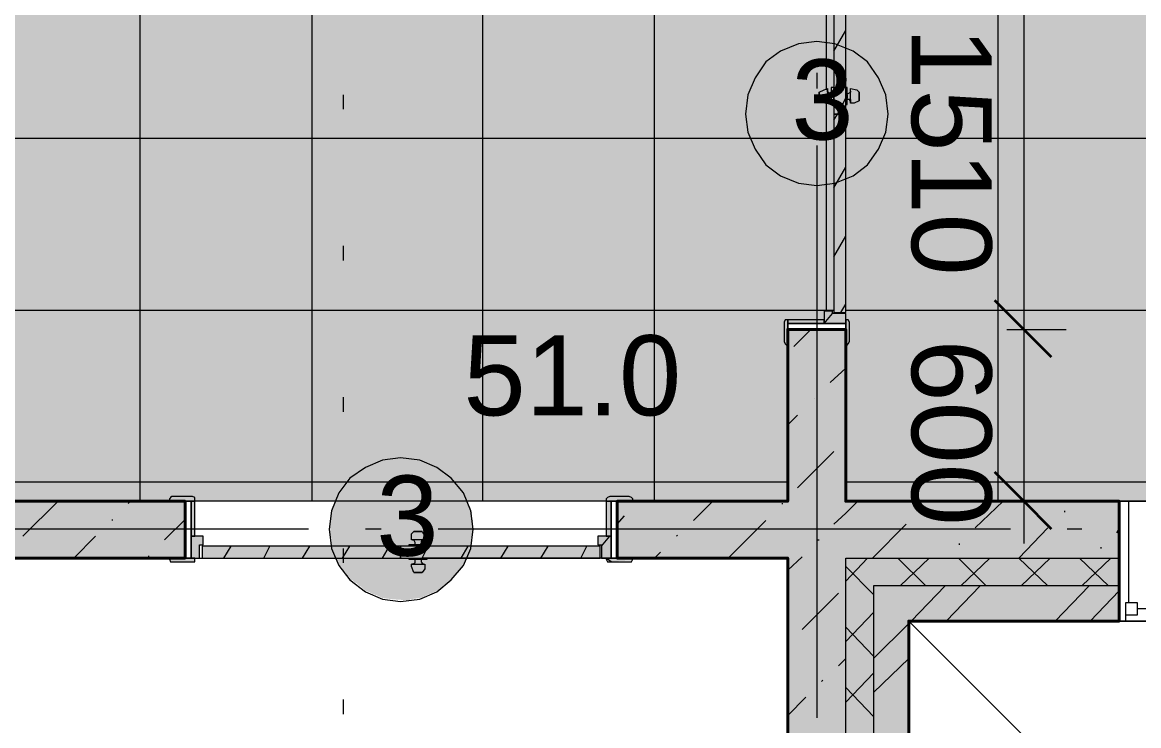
# Model space of a CAD drawing. Header units: millimetres. Extents: x -6983 to 114033, y -5968 to 36007.
# Drawn here: x 23362 to 27265, y 15182 to 17642 of the extents above; entities that cross this region are included whole.
import ezdxf

# ---------------------------------------------------------------- set-up
doc = ezdxf.new("R2010")
doc.units = ezdxf.units.MM
doc.layers.add('PDF _Геометрия', color=7, linetype='Continuous')
doc.layers.add('PDF _Текст', color=7, linetype='Continuous')
doc.layers.add('PDF _Сплошная заливка', color=7, linetype='Continuous', true_color=0xffffff)
doc.styles.add('PDF Arial', font='arial.ttf')

msp = doc.modelspace()

# ---------------------------------------------------------------- hatches: boundary and pattern name
at = {"layer": 'PDF _Сплошная заливка', "transparency": 33554559}
h = msp.add_hatch(color=256, dxfattribs=at)
h.paths.add_polyline_path([(17245.3, 26862.7), (17245.3, 21967.1), (17253.8, 21967.1), (17253.8, 26862.7)])
h.paths.add_polyline_path([(17042.2, 24065.8), (17042.2, 28661), (14245.3, 28661), (14245.3, 25563.7), (14258, 25563.7), (14262.3, 25559.5), (14258, 25479.1), (14118.4, 25474.9), (14118.4, 25445.2), (14088.8, 25445.2), (14088.8, 25457.9), (14046.5, 25457.9), (14046.5, 25474.9), (14033.8, 25474.9), (14033.8, 25487.6), (14029.6, 25487.6), (14029.6, 25559.5), (14033.8, 25563.7), (14046.5, 25563.7), (14046.5, 25665.3), (13500.6, 25665.3), (13496.4, 25656.8), (13492.2, 25652.6), (13420.2, 25648.3), (13420.2, 25652.6), (13416, 25652.6), (13416, 25665.3), (13411.8, 25665.3), (13411.8, 25788), (13382.2, 25788), (13382.2, 25817.6), (13394.9, 25817.6), (13394.9, 25864.1), (13411.8, 25864.1), (13411.8, 25872.6), (13416, 25876.8), (13500.6, 25876.8), (13500.6, 25864.1), (14046.5, 25864.1), (14046.5, 28661), (13483.7, 28661), (13479.5, 28652.6), (13394.9, 28648.3), (13394.9, 28661), (11956.2, 28661), (11952, 28652.6), (11867.4, 28648.3), (11867.4, 28661), (11245.3, 28661), (11245.3, 25864.1), (11880, 25864.1), (11880, 25872.6), (11884.3, 25876.8), (11973.1, 25876.8), (11973.1, 25864.1), (11990.1, 25864.1), (11990.1, 25817.6), (12002.8, 25817.6), (12002.8, 25788), (11973.1, 25788), (11968.9, 25656.8), (11956.2, 25652.6), (11892.7, 25648.3), (11892.7, 25652.6), (11884.3, 25652.6), (11884.3, 25665.3), (10301.8, 25665.3), (10297.5, 25656.8), (10293.3, 25652.6), (10221.4, 25648.3), (10221.4, 25652.6), (10217.1, 25652.6), (10217.1, 25665.3), (10196, 25665.3), (10196, 25707.6), (10183.3, 25707.6), (10183.3, 25737.2), (10212.9, 25737.2), (10212.9, 25872.6), (10217.1, 25876.8), (10246.8, 25876.8), (10246.8, 26084.2), (10826.5, 26084.2), (10826.5, 28441), (9320.1, 28441), (9320.1, 26084.2), (9337, 26084.2), (9337, 25876.8), (9375.1, 25876.8), (9375.1, 25737.2), (9404.7, 25737.2), (9404.7, 25707.6), (9392, 25707.6), (9392, 25665.3), (9375.1, 25665.3), (9370.9, 25656.8), (9358.2, 25652.6), (9294.7, 25648.3), (9294.7, 25652.6), (9286.3, 25652.6), (9286.3, 25665.3), (7454.1, 25665.3), (7449.9, 25656.8), (7445.6, 25652.6), (7373.7, 25648.3), (7373.7, 25652.6), (7365.2, 25652.6), (7365.2, 25665.3), (7344.1, 25665.3), (7344.1, 25707.6), (7335.6, 25707.6), (7335.6, 25737.2), (7365.2, 25737.2), (7365.2, 25876.8), (7454.1, 25876.8), (7454.1, 25864.1), (8897, 25864.1), (8897, 28661), (6100.1, 28661), (6100.1, 25864.1), (6434.3, 25864.1), (6434.3, 25872.6), (6438.6, 25876.8), (6523.2, 25876.8), (6523.2, 25737.2), (6552.8, 25737.2), (6552.8, 25707.6), (6544.4, 25707.6), (6544.4, 25665.3), (6523.2, 25665.3), (6523.2, 25652.6), (6510.5, 25652.6), (6442.8, 25648.3), (6442.8, 25652.6), (6438.6, 25652.6), (6438.6, 25665.3), (4517.6, 25665.3), (4513.3, 25656.8), (4504.9, 25652.6), (4437.2, 25648.3), (4437.2, 25652.6), (4428.7, 25652.6), (4428.7, 25665.3), (4407.6, 25665.3), (4407.6, 25707.6), (4394.9, 25707.6), (4394.9, 25737.2), (4424.5, 25737.2), (4424.5, 25872.6), (4428.7, 25876.8), (4517.6, 25876.8), (4517.6, 25864.1), (5901.2, 25864.1), (5901.2, 28661), (104.3, 28661), (104.3, 25864.1), (3497.8, 25864.1), (3497.8, 25876.8), (3586.7, 25876.8), (3586.7, 25737.2), (3616.3, 25737.2), (3616.3, 25707.6), (3603.6, 25707.6), (3603.6, 25665.3), (3586.7, 25665.3), (3582.4, 25656.8), (3569.8, 25652.6), (3506.3, 25648.3), (3506.3, 25652.6), (3497.8, 25652.6), (3497.8, 25665.3), (3100.1, 25665.3), (3100.1, 23570.8), (3112.8, 23570.8), (3117, 23566.5), (3112.8, 23486.1), (3100.1, 23481.9), (3100.1, 23460.8), (3057.8, 23460.8), (3057.8, 23448.1), (3028.1, 23448.1), (3028.1, 23481.9), (2888.5, 23481.9), (2888.5, 23494.6), (2884.3, 23494.6), (2884.3, 23562.3), (2888.5, 23570.8), (2901.2, 23570.8), (2901.2, 25665.3), (104.3, 25665.3), (104.3, 21967.1), (2901.2, 21967.1), (2901.2, 22551), (2897, 22555.3), (2888.5, 22555.3), (2888.5, 22563.7), (2884.3, 22563.7), (2884.3, 22635.6), (2888.5, 22639.9), (3028.1, 22639.9), (3028.1, 22669.5), (3057.8, 22669.5), (3057.8, 22656.8), (3100.1, 22656.8), (3100.1, 22639.9), (3112.8, 22639.9), (3117, 22635.6), (3112.8, 22559.5), (3100.1, 22555.3), (3100.1, 21472), (3112.8, 21472), (3117, 21467.8), (3112.8, 21387.4), (3100.1, 21383.2), (3100.1, 21362), (3057.8, 21362), (3057.8, 21349.3), (3028.1, 21349.3), (3028.1, 21383.2), (2888.5, 21383.2), (2888.5, 21395.9), (2884.3, 21395.9), (2884.3, 21463.6), (2888.5, 21472), (2901.2, 21472), (2901.2, 21764), (104.3, 21764), (104.3, 15967.1), (2681.2, 15967.1), (2681.2, 15979.8), (2901.2, 15979.8), (2901.2, 20452.3), (2897, 20456.5), (2888.5, 20460.8), (2884.3, 20460.8), (2884.3, 20536.9), (2888.5, 20541.1), (3028.1, 20541.1), (3028.1, 20570.8), (3057.8, 20570.8), (3057.8, 20558.1), (3100.1, 20558.1), (3100.1, 20541.1), (3112.8, 20541.1), (3117, 20536.9), (3112.8, 20460.8), (3100.1, 20456.5), (3100.1, 15967.1), (5901.2, 15967.1), (5901.2, 16601.8), (5892.7, 16606), (5888.5, 16606), (5888.5, 16614.5), (5884.3, 16614.5), (5884.3, 16686.4), (5888.5, 16694.9), (5901.2, 16694.9), (5901.2, 18133.5), (5888.5, 18133.5), (5888.5, 18146.2), (5884.3, 18146.2), (5884.3, 18218.2), (5888.5, 18222.4), (5901.2, 18222.4), (5901.2, 20452.3), (5892.7, 20456.5), (5888.5, 20460.8), (5884.3, 20460.8), (5884.3, 20536.9), (5888.5, 20541.1), (5901.2, 20541.1), (5901.2, 20558.1), (5943.5, 20558.1), (5943.5, 20570.8), (5973.1, 20570.8), (5973.1, 20541.1), (6112.8, 20541.1), (6112.8, 20456.5), (6100.1, 20456.5), (6100.1, 18967.1), (8897, 18967.1), (8897, 21764), (6100.1, 21764), (6100.1, 21472), (6112.8, 21472), (6112.8, 21383.2), (5973.1, 21383.2), (5973.1, 21349.3), (5943.5, 21349.3), (5943.5, 21362), (5901.2, 21362), (5901.2, 21383.2), (5888.5, 21383.2), (5888.5, 21395.9), (5884.3, 21395.9), (5884.3, 21463.6), (5888.5, 21472), (5901.2, 21472), (5901.2, 22551), (5892.7, 22555.3), (5888.5, 22555.3), (5888.5, 22563.7), (5884.3, 22563.7), (5884.3, 22635.6), (5888.5, 22639.9), (5901.2, 22639.9), (5901.2, 22656.8), (5943.5, 22656.8), (5943.5, 22669.5), (5973.1, 22669.5), (5973.1, 22639.9), (6112.8, 22639.9), (6112.8, 22555.3), (6100.1, 22555.3), (6100.1, 21967.1), (8897, 21967.1), (8897, 23862.7), (6100.1, 23862.7), (6100.1, 23570.8), (6112.8, 23570.8), (6112.8, 23481.9), (5973.1, 23481.9), (5973.1, 23448.1), (5943.5, 23448.1), (5943.5, 23460.8), (5901.2, 23460.8), (5901.2, 23481.9), (5888.5, 23481.9), (5888.5, 23494.6), (5884.3, 23494.6), (5884.3, 23562.3), (5888.5, 23570.8), (5901.2, 23570.8), (5901.2, 24065.8), (12447, 24065.8), (12447, 23084.2), (12459.7, 23084.2), (12459.7, 22999.5), (12447, 22999.5), (12447, 22978.4), (12404.7, 22978.4), (12404.7, 22965.7), (12370.9, 22965.7), (12370.9, 22995.3), (12239.7, 22999.5), (12235.5, 22999.5), (12235.5, 23012.2), (12231.2, 23012.2), (12231.2, 23079.9), (12235.5, 23084.2), (12248.2, 23084.2), (12248.2, 23862.7), (9100.1, 23862.7), (9100.1, 21967.1), (12248.2, 21967.1), (12248.2, 22064.4), (12239.7, 22068.7), (12235.5, 22068.7), (12235.5, 22077.1), (12231.2, 22077.1), (12231.2, 22149), (12235.5, 22157.5), (12370.9, 22157.5), (12370.9, 22187.1), (12404.7, 22187.1), (12404.7, 22174.4), (12447, 22174.4), (12447, 22157.5), (12459.7, 22157.5), (12459.7, 22068.7), (12447, 22068.7), (12447, 20486.1), (12459.7, 20486.1), (12459.7, 20401.5), (12447, 20401.5), (12447, 20380.4), (12404.7, 20380.4), (12404.7, 20367.7), (12370.9, 20367.7), (12370.9, 20397.3), (12239.7, 20401.5), (12235.5, 20401.5), (12235.5, 20410), (12231.2, 20410), (12231.2, 20481.9), (12235.5, 20486.1), (12248.2, 20486.1), (12248.2, 21764), (9100.1, 21764), (9100.1, 18967.1), (12248.2, 18967.1), (12248.2, 19466.4), (12239.7, 19470.6), (12235.5, 19470.6), (12235.5, 19479.1), (12231.2, 19479.1), (12231.2, 19551), (12235.5, 19555.3), (12370.9, 19555.3), (12370.9, 19584.9), (12404.7, 19584.9), (12404.7, 19576.4), (12447, 19576.4), (12447, 19555.3), (12459.7, 19555.3), (12459.7, 19470.6), (12447, 19470.6), (12447, 18967.1), (17042.2, 18967.1), (17042.2, 20566.5), (14046.5, 20566.5), (14046.5, 22745.7), (14042.2, 22749.9), (14033.8, 22754.1), (14029.6, 22754.1), (14029.6, 22830.3), (14033.8, 22834.5), (14046.5, 22834.5), (14046.5, 22851.4), (14088.8, 22851.4), (14088.8, 22864.1), (14118.4, 22864.1), (14118.4, 22834.5), (14262.3, 22834.5), (14258, 22754.1), (14245.3, 22749.9), (14245.3, 20765.4), (17042.2, 20765.4), (17042.2, 23862.7), (14245.3, 23862.7), (14245.3, 23765.4), (14258, 23765.4), (14262.3, 23761.2), (14258, 23680.8), (14118.4, 23676.5), (14118.4, 23646.9), (14088.8, 23646.9), (14088.8, 23655.4), (14046.5, 23655.4), (14046.5, 23676.5), (14033.8, 23676.5), (14033.8, 23689.2), (14029.6, 23689.2), (14029.6, 23761.2), (14033.8, 23765.4), (14046.5, 23765.4), (14046.5, 24544), (14042.2, 24548.2), (14033.8, 24552.4), (14029.6, 24552.4), (14029.6, 24628.6), (14033.8, 24632.8), (14046.5, 24632.8), (14046.5, 24654), (14088.8, 24654), (14088.8, 24662.4), (14118.4, 24662.4), (14118.4, 24632.8), (14262.3, 24632.8), (14258, 24552.4), (14245.3, 24548.2), (14245.3, 24065.8)])
h.paths.add_polyline_path([(15645.9, 17168.8), (15645.9, 15967.1), (17042.2, 15967.1), (17042.2, 16529.9), (17038, 16534.1), (17033.8, 16534.1), (17033.8, 16542.6), (17029.6, 16542.6), (17029.6, 16614.5), (17033.8, 16623), (17169.2, 16623), (17169.2, 16652.6), (17198.8, 16652.6), (17198.8, 16639.9), (17245.3, 16639.9), (17245.3, 16623), (17258, 16623), (17258, 16534.1), (17245.3, 16534.1), (17245.3, 15967.1), (18387.8, 15967.1), (18387.8, 15979.8), (18392, 15984), (18476.7, 15984), (18476.7, 15967.1), (19919.5, 15967.1), (19919.5, 15984), (20004.2, 15984), (20008.4, 15979.8), (20008.4, 15967.1), (23875.8, 15967.1), (23875.8, 15979.8), (23880, 15984), (23964.7, 15984), (23964.7, 15967.1), (25403.3, 15967.1), (25403.3, 15979.8), (25407.6, 15984), (25492.2, 15984), (25496.4, 15979.8), (25496.4, 15967.1), (26038, 15967.1), (26038, 16512.9), (26033.8, 16517.2), (26029.6, 16517.2), (26029.6, 16525.6), (26025.3, 16525.6), (26025.3, 16597.6), (26029.6, 16601.8), (26165, 16601.8), (26165, 16631.4), (26194.6, 16631.4), (26194.6, 16623), (26241.1, 16623), (26241.1, 16601.8), (26253.8, 16601.8), (26249.6, 16521.4), (26241.1, 16517.2), (26241.1, 15967.1), (29038, 15967.1), (29038, 16352.1), (29016.9, 16352.1), (29016.9, 16415.6), (29038, 16415.6), (29038, 18230.9), (29016.9, 18230.9), (29016.9, 18294.3), (29038, 18294.3), (29038, 19584.9), (29016.9, 19584.9), (29016.9, 19652.6), (29038, 19652.6), (29038, 21463.6), (29016.9, 21463.6), (29016.9, 21527), (29038, 21527), (29038, 21764), (26241.1, 21764), (26241.1, 21222.4), (26249.6, 21222.4), (26253.8, 21218.2), (26249.6, 21137.8), (26241.1, 21133.5), (26241.1, 21112.4), (26194.6, 21112.4), (26194.6, 21099.7), (26165, 21099.7), (26165, 21129.3), (26033.8, 21133.5), (26029.6, 21133.5), (26029.6, 21146.2), (26025.3, 21146.2), (26025.3, 21213.9), (26029.6, 21222.4), (26038, 21222.4), (26038, 21764), (25839.1, 21764), (25830.7, 21755.5), (25758.7, 21751.3), (25758.7, 21755.5), (25754.5, 21755.5), (25754.5, 21764), (25733.4, 21764), (25733.4, 21810.5), (25720.7, 21810.5), (25720.7, 21840.2), (25750.3, 21840.2), (25750.3, 21975.6), (25754.5, 21979.8), (25839.1, 21979.8), (25839.1, 21967.1), (26038, 21967.1), (26038, 26862.7), (23241.1, 26862.7), (23241.1, 21967.1), (24819.4, 21967.1), (24819.4, 21975.6), (24823.6, 21979.8), (24908.3, 21979.8), (24908.3, 21840.2), (24942.1, 21840.2), (24942.1, 21806.3), (24929.4, 21806.3), (24929.4, 21764), (24908.3, 21764), (24908.3, 21755.5), (24895.6, 21755.5), (24832.1, 21751.3), (24832.1, 21755.5), (24823.6, 21755.5), (24823.6, 21764), (22691, 21764), (22682.6, 21755.5), (22610.7, 21751.3), (22610.7, 21755.5), (22602.2, 21755.5), (22602.2, 21764), (22585.3, 21764), (22585.3, 21806.3), (22572.6, 21806.3), (22572.6, 21840.2), (22602.2, 21840.2), (22602.2, 21967.1), (21760.2, 21967.1), (21760.2, 21840.2), (21789.8, 21840.2), (21789.8, 21806.3), (21781.3, 21806.3), (21781.3, 21764), (21760.2, 21764), (21760.2, 21755.5), (21747.5, 21755.5), (21679.8, 21751.3), (21679.8, 21755.5), (21675.5, 21755.5), (21675.5, 21764), (18362.4, 21764), (18362.4, 21755.5), (18354, 21755.5), (18282, 21751.3), (18282, 21755.5), (18277.8, 21755.5), (18277.8, 21764), (18256.6, 21764), (18256.6, 21810.5), (18243.9, 21810.5), (18243.9, 21840.2), (18273.6, 21840.2), (18273.6, 21967.1), (17435.8, 21967.1), (17435.8, 21840.2), (17465.4, 21840.2), (17465.4, 21806.3), (17452.7, 21806.3), (17452.7, 21764), (17435.8, 21764), (17431.5, 21759.8), (17418.8, 21755.5), (17355.4, 21751.3), (17355.4, 21755.5), (17346.9, 21755.5), (17346.9, 21764), (17245.3, 21764), (17245.3, 18150.5), (17258, 18150.5), (17258, 18061.6), (17245.3, 18061.6), (17245.3, 18040.4), (17198.8, 18040.4), (17198.8, 18032), (17169.2, 18032), (17169.2, 18061.6), (17033.8, 18061.6), (17033.8, 18070.1), (17029.6, 18070.1), (17029.6, 18146.2), (17033.8, 18150.5), (17042.2, 18150.5), (17042.2, 18768.2), (11245.3, 18768.2), (11245.3, 15967.1), (14126.9, 15967.1), (14126.9, 15979.8), (14122.6, 15979.8), (14122.6, 15988.3), (14118.4, 15988.3), (14118.4, 15996.7), (14114.2, 15996.7), (14114.2, 16005.2), (14109.9, 16005.2), (14109.9, 16013.6), (14105.7, 16013.6), (14105.7, 16022.1), (14101.5, 16022.1), (14101.5, 16030.6), (14097.3, 16030.6), (14097.3, 16043.3), (14093, 16043.3), (14093, 16051.7), (14088.8, 16051.7), (14088.8, 16060.2), (14084.6, 16060.2), (14084.6, 16068.7), (14080.3, 16068.7), (14080.3, 16077.1), (14076.1, 16077.1), (14076.1, 16085.6), (14071.9, 16085.6), (14071.9, 16094), (14067.6, 16094), (14067.6, 16102.5), (14063.4, 16102.5), (14063.4, 16115.2), (14059.2, 16115.2), (14059.2, 16123.7), (14054.9, 16123.7), (14054.9, 16132.1), (14050.7, 16132.1), (14050.7, 16140.6), (14046.5, 16140.6), (14046.5, 16149), (14042.2, 16149), (14042.2, 16157.5), (14038, 16157.5), (14038, 16166), (14033.8, 16166), (14033.8, 16174.4), (14029.6, 16174.4), (14029.6, 16187.1), (14025.3, 16187.1), (14025.3, 16195.6), (14021.1, 16195.6), (14021.1, 16204.1), (14016.9, 16204.1), (14016.9, 16212.5), (14012.6, 16212.5), (14012.6, 16221), (14008.4, 16221), (14008.4, 16229.4), (14004.2, 16229.4), (14004.2, 16237.9), (13999.9, 16237.9), (13999.9, 16250.6), (13995.7, 16250.6), (13995.7, 16259.1), (13991.5, 16259.1), (13991.5, 16267.5), (13987.2, 16267.5), (13987.2, 16276), (13983, 16276), (13983, 16284.4), (13978.8, 16284.4), (13978.8, 16292.9), (13974.5, 16292.9), (13974.5, 16301.4), (13970.3, 16301.4), (13970.3, 16309.8), (13966.1, 16309.8), (13966.1, 16322.5), (13961.9, 16322.5), (13961.9, 16331), (13957.6, 16331), (13957.6, 16339.5), (13953.4, 16339.5), (13953.4, 16347.9), (13949.2, 16347.9), (13949.2, 16356.4), (13944.9, 16356.4), (13944.9, 16364.8), (13940.7, 16364.8), (13940.7, 16373.3), (13936.5, 16373.3), (13936.5, 16381.8), (13932.2, 16381.8), (13932.2, 16394.5), (13928, 16394.5), (13928, 16402.9), (13923.8, 16402.9), (13923.8, 16411.4), (13919.5, 16411.4), (13919.5, 16419.8), (13915.3, 16419.8), (13915.3, 16428.3), (13911.1, 16428.3), (13911.1, 16436.8), (13906.8, 16436.8), (13906.8, 16445.2), (13902.6, 16445.2), (13902.6, 16453.7), (13898.4, 16457.9), (13885.7, 16462.2), (13801.1, 16483.3), (13788.4, 16487.6), (13703.7, 16508.7), (13716.4, 16512.9), (13758.7, 16534.1), (13771.4, 16538.3), (13813.8, 16559.5), (13826.5, 16563.7), (13868.8, 16584.9), (13881.5, 16589.1), (13923.8, 16610.3), (13936.5, 16614.5), (13987.2, 16639.9), (13902.6, 16661), (13881.5, 16665.3), (13813.8, 16682.2), (13792.6, 16682.2), (13792.6, 16694.9), (13788.4, 16694.9), (13788.4, 16703.3), (13784.1, 16703.3), (13784.1, 16711.8), (13779.9, 16711.8), (13779.9, 16720.3), (13775.7, 16720.3), (13775.7, 16728.7), (13771.4, 16728.7), (13771.4, 16741.4), (13767.2, 16741.4), (13767.2, 16749.9), (13763, 16749.9), (13763, 16758.4), (13758.7, 16758.4), (13758.7, 16766.8), (13754.5, 16766.8), (13754.5, 16775.3), (13750.3, 16775.3), (13750.3, 16783.7), (13746.1, 16783.7), (13746.1, 16796.4), (13741.8, 16796.4), (13741.8, 16804.9), (13737.6, 16804.9), (13737.6, 16813.4), (13733.4, 16813.4), (13733.4, 16821.8), (13729.1, 16821.8), (13729.1, 16830.3), (13724.9, 16830.3), (13724.9, 16838.7), (13720.7, 16838.7), (13720.7, 16851.4), (13716.4, 16851.4), (13716.4, 16859.9), (13712.2, 16859.9), (13712.2, 16868.4), (13708, 16868.4), (13708, 16876.8), (13703.7, 16876.8), (13703.7, 16885.3), (13699.5, 16885.3), (13699.5, 16893.8), (13695.3, 16893.8), (13695.3, 16906.5), (13691, 16906.5), (13691, 16914.9), (13686.8, 16914.9), (13686.8, 16923.4), (13682.6, 16923.4), (13682.6, 16931.8), (13678.4, 16931.8), (13678.4, 16940.3), (13674.1, 16940.3), (13674.1, 16948.8), (13669.9, 16948.8), (13669.9, 16961.5), (13665.7, 16961.5), (13665.7, 16969.9), (13661.4, 16969.9), (13661.4, 16978.4), (13657.2, 16978.4), (13657.2, 16986.8), (13653, 16986.8), (13653, 16995.3), (13648.7, 16995.3), (13648.7, 17003.8), (13644.5, 17003.8), (13644.5, 17016.5), (13640.3, 17016.5), (13640.3, 17024.9), (13636, 17024.9), (13636, 17033.4), (13631.8, 17033.4), (13631.8, 17041.9), (13627.6, 17041.9), (13627.6, 17050.3), (13623.3, 17050.3), (13623.3, 17058.8), (13619.1, 17058.8), (13619.1, 17071.5), (13614.9, 17071.5), (13614.9, 17079.9), (13610.7, 17079.9), (13610.7, 17088.4), (13606.4, 17088.4), (13606.4, 17096.9), (13602.2, 17096.9), (13602.2, 17105.3), (13598, 17105.3), (13598, 17113.8), (13593.7, 17113.8), (13593.7, 17126.5), (13589.5, 17126.5), (13589.5, 17134.9), (13585.3, 17134.9), (13585.3, 17143.4), (13581, 17143.4), (13581, 17151.9), (13576.8, 17151.9), (13576.8, 17160.3), (13572.6, 17160.3), (13572.6, 17168.8)])
h = msp.add_hatch(color=256, dxfattribs=at)
h.paths.add_polyline_path([(26241.1, 16567.9), (26038, 16567.9), (26038, 15967.1), (26241.1, 15967.1)])
h.paths.add_polyline_path([(26038, 21167.4), (26241.1, 21167.4), (26241.1, 21764), (26038, 21764)])
h.paths.add_polyline_path([(26038, 18078.5), (26241.1, 18078.5), (26241.1, 19656.8), (26038, 19656.8)])
h = msp.add_hatch(color=256, dxfattribs=at)
h.paths.add_polyline_path([(26029.6, 18044.7), (26038, 18044.7), (26038, 18133.5), (26029.6, 18133.5), (26025.3, 18125.1), (26025.3, 18053.1), (26029.6, 18053.1)])
h.paths.add_polyline_path([(26033.8, 16517.2), (26038, 16512.9), (26038, 16601.8), (26029.6, 16601.8), (26025.3, 16597.6), (26025.3, 16525.6), (26029.6, 16525.6), (26029.6, 16517.2)])
h = msp.add_hatch(color=256, dxfattribs=at)
h.paths.add_polyline_path([(26253.8, 18129.3), (26249.6, 18133.5), (26241.1, 18133.5), (26241.1, 18044.7), (26249.6, 18048.9)])
h.paths.add_polyline_path([(26253.8, 16601.8), (26241.1, 16601.8), (26241.1, 16512.9), (26249.6, 16521.4)])
h = msp.add_hatch(color=256, dxfattribs=at)
h.paths.add_polyline_path([(26038, 18044.7), (26165, 18044.7), (26165, 18057.4), (26038, 18057.4)])
h.paths.add_polyline_path([(26165, 16601.8), (26038, 16601.8), (26038, 16589.1), (26165, 16589.1)])
h = msp.add_hatch(color=256, dxfattribs=at)
h.paths.add_polyline_path([(26194.6, 18023.5), (26241.1, 18023.5), (26241.1, 18057.4), (26165, 18057.4), (26165, 18010.8), (26194.6, 18010.8)])
h.paths.add_polyline_path([(26241.1, 16623), (26194.6, 16623), (26194.6, 16631.4), (26165, 16631.4), (26165, 16589.1), (26241.1, 16589.1)])
for color, points in [(256, [(26198.8, 18019.3), (26198.8, 17321.1), (26241.1, 17321.1), (26241.1, 18019.3)]), (256, [(26203, 17570.8), (26173.4, 17575), (26109.9, 17575), (26076.1, 17570.8), (26067.6, 17566.5), (26054.9, 17562.3), (26046.5, 17558.1), (26033.8, 17553.8), (26025.3, 17549.6), (26012.6, 17545.4), (26004.2, 17536.9), (25995.7, 17532.7), (25987.2, 17524.2), (25978.8, 17520), (25970.3, 17511.5), (25961.9, 17507.3), (25957.6, 17498.8), (25953.4, 17494.6), (25949.2, 17486.1), (25944.9, 17481.9), (25940.7, 17473.4), (25936.5, 17469.2), (25932.2, 17460.8), (25923.8, 17452.3), (25919.5, 17439.6), (25911.1, 17422.7), (25906.8, 17410), (25898.4, 17393.1), (25889.9, 17325.4), (25894.2, 17321.1), (25894.2, 17291.5), (25898.4, 17291.5), (25898.4, 17257.6), (25902.6, 17257.6), (25902.6, 17249.2), (25906.8, 17249.2), (25906.8, 17240.7), (25911.1, 17240.7), (25911.1, 17228), (25915.3, 17228), (25915.3, 17219.6), (25919.5, 17219.6), (25919.5, 17211.1), (25923.8, 17211.1), (25923.8, 17198.4), (25928, 17198.4), (25936.5, 17189.9), (25936.5, 17181.5), (25940.7, 17181.5), (25944.9, 17177.3), (25944.9, 17168.8), (25949.2, 17168.8), (25953.4, 17164.6), (25953.4, 17156.1), (25957.6, 17156.1), (25961.9, 17151.9), (25961.9, 17143.4), (25970.3, 17143.4), (25978.8, 17134.9), (25987.2, 17130.7), (25995.7, 17122.2), (26004.2, 17118), (26012.6, 17109.6), (26025.3, 17105.3), (26033.8, 17101.1), (26046.5, 17096.9), (26054.9, 17092.6), (26067.6, 17088.4), (26076.1, 17084.2), (26109.9, 17079.9), (26173.4, 17075.7), (26173.4, 17079.9), (26203, 17084.2), (26215.7, 17088.4), (26224.2, 17092.6), (26236.9, 17096.9), (26245.3, 17101.1), (26258, 17105.3), (26275, 17113.8), (26283.4, 17122.2), (26291.9, 17126.5), (26300.4, 17134.9), (26308.8, 17139.2), (26325.7, 17156.1), (26330, 17164.6), (26334.2, 17168.8), (26338.4, 17177.3), (26342.7, 17181.5), (26346.9, 17189.9), (26351.1, 17194.2), (26363.8, 17219.6), (26368.1, 17232.3), (26376.5, 17249.2), (26380.8, 17261.9), (26385, 17291.5), (26389.2, 17355), (26385, 17355), (26385, 17388.8), (26380.8, 17388.8), (26380.8, 17401.5), (26376.5, 17401.5), (26376.5, 17410), (26372.3, 17410), (26372.3, 17418.4), (26368.1, 17418.4), (26368.1, 17431.1), (26363.8, 17431.1), (26363.8, 17439.6), (26359.6, 17439.6), (26359.6, 17448.1), (26355.4, 17448.1), (26355.4, 17456.5), (26351.1, 17460.8), (26346.9, 17460.8), (26346.9, 17469.2), (26342.7, 17473.4), (26338.4, 17473.4), (26338.4, 17481.9), (26334.2, 17486.1), (26330, 17486.1), (26330, 17494.6), (26308.8, 17515.8), (26300.4, 17520), (26291.9, 17528.5), (26283.4, 17532.7), (26275, 17541.1), (26258, 17549.6), (26245.3, 17553.8), (26236.9, 17558.1), (26224.2, 17562.3), (26215.7, 17566.5)]), (256, [(26198.8, 17321.1), (26198.8, 16627.2), (26241.1, 16627.2), (26241.1, 17321.1)]), (256, [(24904, 16644.1), (24904, 16153.3), (25492.2, 16153.3), (25492.2, 16644.1)]), (7, [(24904, 16204.1), (24904, 16178.7), (25483.7, 16178.7), (25483.7, 16204.1)]), (256, [(24751.7, 16115.2), (24717.8, 16119.4), (24654.4, 16119.4), (24620.5, 16115.2), (24603.6, 16106.7), (24590.9, 16102.5), (24574, 16094), (24561.3, 16089.8), (24552.8, 16081.3), (24544.4, 16077.1), (24540.1, 16072.9), (24531.7, 16068.7), (24527.4, 16064.4), (24519, 16060.2), (24514.7, 16056), (24506.3, 16051.7), (24502, 16043.3), (24493.6, 16034.8), (24489.4, 16026.3), (24480.9, 16017.9), (24476.7, 16009.4), (24468.2, 16000.9), (24464, 15988.3), (24459.7, 15979.8), (24455.5, 15967.1), (24451.3, 15958.6), (24447, 15945.9), (24442.8, 15937.5), (24438.6, 15903.6), (24434.3, 15874), (24438.6, 15869.8), (24438.6, 15835.9), (24442.8, 15835.9), (24442.8, 15802.1), (24447, 15802.1), (24447, 15793.6), (24451.3, 15793.6), (24451.3, 15785.2), (24455.5, 15785.2), (24455.5, 15772.5), (24459.7, 15772.5), (24459.7, 15764), (24464, 15764), (24464, 15755.5), (24468.2, 15755.5), (24468.2, 15742.8), (24472.4, 15742.8), (24480.9, 15734.4), (24480.9, 15725.9), (24485.1, 15725.9), (24493.6, 15717.5), (24493.6, 15709), (24497.8, 15709), (24506.3, 15700.5), (24506.3, 15692.1), (24514.7, 15692.1), (24523.2, 15683.6), (24531.7, 15679.4), (24540.1, 15670.9), (24548.6, 15666.7), (24561.3, 15654), (24574, 15649.8), (24590.9, 15641.3), (24603.6, 15637.1), (24620.5, 15628.6), (24654.4, 15624.4), (24717.8, 15620.1), (24717.8, 15624.4), (24751.7, 15628.6), (24764.4, 15632.8), (24781.3, 15641.3), (24794, 15645.5), (24819.4, 15658.2), (24836.3, 15675.1), (24844.8, 15679.4), (24878.6, 15713.2), (24882.9, 15721.7), (24899.8, 15738.6), (24912.5, 15764), (24916.7, 15776.7), (24925.2, 15793.6), (24929.4, 15806.3), (24933.6, 15840.2), (24937.9, 15903.6), (24933.6, 15903.6), (24933.6, 15933.2), (24929.4, 15933.2), (24929.4, 15945.9), (24925.2, 15945.9), (24925.2, 15954.4), (24920.9, 15954.4), (24920.9, 15967.1), (24916.7, 15967.1), (24916.7, 15975.6), (24912.5, 15975.6), (24912.5, 15988.3), (24908.3, 15988.3), (24908.3, 15996.7), (24904, 15996.7), (24904, 16005.2), (24887.1, 16022.1), (24882.9, 16022.1), (24882.9, 16030.6), (24853.2, 16060.2), (24844.8, 16064.4), (24836.3, 16072.9), (24827.9, 16077.1), (24819.4, 16085.6), (24794, 16098.3), (24781.3, 16102.5), (24764.4, 16111)]), (256, [(23990.1, 15810.5), (23990.1, 15768.2), (24684, 15768.2), (24684, 15810.5)]), (256, [(24684, 15810.5), (24684, 15768.2), (25382.2, 15768.2), (25382.2, 15810.5)])]:
    msp.add_hatch(color=color, dxfattribs=at).paths.add_polyline_path(points)
h = msp.add_hatch(color=256, dxfattribs=at)
h.paths.add_polyline_path([(18442.8, 15768.2), (18442.8, 15967.1), (11245.3, 15967.1), (11245.3, 15768.2)])
h.paths.add_polyline_path([(25441.4, 15967.1), (25441.4, 15768.2), (26038, 15768.2), (26038, 15967.1)])
h.paths.add_polyline_path([(23930.8, 15768.2), (23930.8, 15967.1), (19953.4, 15967.1), (19953.4, 15768.2)])
h = msp.add_hatch(color=256, dxfattribs=at)
h.paths.add_polyline_path([(23964.7, 15967.1), (23964.7, 15984), (23880, 15984), (23875.8, 15971.3)])
h.paths.add_polyline_path([(25496.4, 15979.8), (25492.2, 15984), (25407.6, 15984), (25403.3, 15971.3), (25496.4, 15967.1)])
h = msp.add_hatch(color=256, dxfattribs=at)
h.paths.add_polyline_path([(23964.7, 15844.4), (23964.7, 15967.1), (23952, 15967.1), (23952, 15844.4)])
h.paths.add_polyline_path([(25403.3, 15967.1), (25403.3, 15844.4), (25420.2, 15844.4), (25420.2, 15967.1)])
h = msp.add_hatch(color=256, dxfattribs=at)
h.paths.add_polyline_path([(26241.1, 11960), (26038, 11960), (26038, 11261.9), (26241.1, 11261.9)])
h.paths.add_polyline_path([(26038, 14558.1), (26241.1, 14558.1), (26241.1, 15967.1), (26038, 15967.1)])
h.paths.add_polyline_path([(26038, 13060.2), (26241.1, 13060.2), (26241.1, 13462.2), (26038, 13462.2)])
h = msp.add_hatch(color=256, dxfattribs=at)
h.paths.add_polyline_path([(27197.4, 15768.2), (27197.4, 15967.1), (26241.1, 15967.1), (26241.1, 15768.2)])
h.paths.add_polyline_path([(28297.5, 15967.1), (28297.5, 15768.2), (29236.9, 15768.2), (29236.9, 15967.1)])
h = msp.add_hatch(color=256, dxfattribs=at)
h.paths.add_polyline_path([(23981.6, 15768.2), (23981.6, 15814.8), (23994.3, 15814.8), (23994.3, 15844.4), (23952, 15844.4), (23952, 15768.2)])
h.paths.add_polyline_path([(25386.4, 15814.8), (25386.4, 15768.2), (25420.2, 15768.2), (25420.2, 15844.4), (25373.7, 15844.4), (25373.7, 15814.8)])
h = msp.add_hatch(color=256, dxfattribs=at)
h.paths.add_polyline_path([(23964.7, 15755.5), (23964.7, 15768.2), (23875.8, 15768.2), (23880, 15764), (23880, 15755.5)])
h.paths.add_polyline_path([(25492.2, 15759.8), (25496.4, 15768.2), (25403.3, 15768.2), (25407.6, 15764), (25407.6, 15755.5)])
h = msp.add_hatch(color=256, dxfattribs=at)
h.paths.add_polyline_path([(26338.4, 11960), (26241.1, 11960), (26241.1, 11261.9), (26338.4, 11261.9)])
h.paths.add_polyline_path([(26241.1, 14558.1), (26338.4, 14558.1), (26338.4, 15768.2), (26241.1, 15768.2)])
h.paths.add_polyline_path([(26241.1, 13060.2), (26338.4, 13060.2), (26338.4, 13462.2), (26241.1, 13462.2)])
h = msp.add_hatch(color=256, dxfattribs=at)
h.paths.add_polyline_path([(27197.4, 15670.9), (27197.4, 15768.2), (26338.4, 15768.2), (26338.4, 15670.9)])
h.paths.add_polyline_path([(28297.5, 15768.2), (28297.5, 15670.9), (29338.4, 15670.9), (29338.4, 15768.2)])
h = msp.add_hatch(color=256, dxfattribs=at)
h.paths.add_polyline_path([(26461.1, 11960), (26338.4, 11960), (26338.4, 11261.9), (26461.1, 11261.9)])
h.paths.add_polyline_path([(26338.4, 14558.1), (26461.1, 14558.1), (26461.1, 15670.9), (26338.4, 15670.9)])
h.paths.add_polyline_path([(26338.4, 13060.2), (26461.1, 13060.2), (26461.1, 13462.2), (26338.4, 13462.2)])
h = msp.add_hatch(color=256, dxfattribs=at)
h.paths.add_polyline_path([(27197.4, 15548.2), (27197.4, 15670.9), (26461.1, 15670.9), (26461.1, 15548.2)])
h.paths.add_polyline_path([(28297.5, 15670.9), (28297.5, 15548.2), (29456.9, 15548.2), (29456.9, 15670.9)])

# ---------------------------------------------------------------- linework, layer by layer
at = {"layer": 'PDF _Геометрия', "lineweight": 9}
for points in [[(26275, 6552.4), (26461.1, 6552.4), (26461.1, 11261.9), (26461.1, 15548.2), (29456.9, 15548.2), (29456.9, 15768.2), (30455.5, 15768.2), (30455.5, 14549.6), (27459.7, 14549.6), (27459.7, 5553.8), (27239.7, 5553.8), (27239.7, 1276), (10318.7, 1276), (10318.7, 1056), (1682.6, 1056), (1682.6, 14549.6), (-1317.4, 14549.6), (-1317.4, 30082.8), (11148, 30082.8)], [(26863.1, 21916.3), (26863.1, 21167.4), (26863.1, 19656.8), (26863.1, 18078.5), (26863.1, 16567.9), (26863.1, 15819)], [(23774.3, 15967.1), (23774.3, 21764)], [(24375.1, 15967.1), (24375.1, 21764)], [(24971.7, 15967.1), (24971.7, 21764)], [(25572.6, 15967.1), (25572.6, 21764)], [(26774.3, 15967.1), (26774.3, 21764)], [(29038, 18230.9), (29038, 16415.6), (29016.9, 16415.6), (29016.9, 16352.1), (29038, 16352.1), (29038, 15967.1), (26275, 15967.1)], [(26173.4, 17405.7), (26173.4, 18010.8)], [(26198.8, 17541.1), (26241.1, 17613.1)], [(26148, 17397.3), (26148, 17393.1), (26148, 17397.3), (26165, 17405.7), (26177.6, 17410), (26177.6, 17401.5), (26177.6, 17410)], [(26198.8, 17414.2), (26190.3, 17414.2), (26190.3, 17410), (26190.3, 17405.7), (26190.3, 17397.3), (26190.3, 17388.8), (26190.3, 17384.6), (26190.3, 17376.1), (26190.3, 17367.7), (26190.3, 17363.4), (26190.3, 17359.2), (26190.3, 17355)], [(26190.3, 17414.2), (26190.3, 17410), (26190.3, 17405.7), (26190.3, 17397.3), (26190.3, 17388.8), (26190.3, 17384.6), (26190.3, 17376.1), (26190.3, 17367.7), (26190.3, 17363.4), (26190.3, 17359.2), (26190.3, 17355), (26198.8, 17355), (26198.8, 17359.2), (26198.8, 17363.4), (26198.8, 17367.7), (26198.8, 17376.1), (26198.8, 17384.6), (26198.8, 17388.8), (26198.8, 17397.3), (26198.8, 17405.7), (26198.8, 17410)], [(26190.3, 17410), (26190.3, 17410)], [(26190.3, 17410), (26190.3, 17410)], [(26198.8, 17300), (26211.5, 17321.1), (26241.1, 17376.1), (26241.1, 17367.7), (26241.1, 17363.4), (26241.1, 17359.2), (26241.1, 17355), (26245.3, 17355), (26245.3, 17359.2), (26245.3, 17363.4), (26245.3, 17367.7), (26245.3, 17376.1), (26245.3, 17384.6), (26245.3, 17388.8), (26245.3, 17397.3), (26245.3, 17405.7), (26245.3, 17410), (26245.3, 17414.2)], [(26198.8, 17410), (26198.8, 17410)], [(26245.3, 17355), (26245.3, 17359.2), (26245.3, 17363.4), (26245.3, 17367.7), (26245.3, 17376.1), (26245.3, 17384.6), (26245.3, 17388.8), (26245.3, 17397.3), (26245.3, 17405.7), (26245.3, 17410), (26245.3, 17414.2), (26241.1, 17414.2)], [(26241.1, 17376.1), (26241.1, 17384.6), (26241.1, 17388.8), (26241.1, 17397.3), (26241.1, 17405.7), (26241.1, 17410)], [(26241.1, 17410), (26241.1, 17410)], [(26245.3, 17410), (26245.3, 17410)], [(26245.3, 17410), (26245.3, 17410)], [(26258, 17371.9), (26258, 17363.4), (26258, 17376.1), (26258, 17388.8), (26258, 17401.5), (26258, 17410), (26279.2, 17405.7), (26287.7, 17397.3), (26287.7, 17393.1), (26287.7, 17384.6), (26287.7, 17371.9), (26287.7, 17384.6), (26287.7, 17393.1), (26287.7, 17397.3)], [(26258, 17401.5), (26258, 17410)], [(24485.1, 17338), (24485.1, 17388.8)], [(26177.6, 17397.3), (26177.6, 17401.5), (26177.6, 17388.8), (26177.6, 17376.1), (26177.6, 17363.4), (26177.6, 17359.2), (26156.5, 17363.4), (26148, 17367.7), (26148, 17371.9), (26148, 17384.6), (26148, 17393.1), (26148, 17384.6), (26148, 17371.9), (26148, 17367.7)], [(26177.6, 17401.5), (26181.9, 17393.1), (26186.1, 17393.1), (26190.3, 17393.1)], [(26190.3, 17371.9), (26186.1, 17371.9), (26177.6, 17367.7), (26177.6, 17363.4), (26177.6, 17371.9)], [(26190.3, 17384.6), (26190.3, 17384.6)], [(26190.3, 17384.6), (26190.3, 17384.6)], [(26245.3, 17393.1), (26249.6, 17393.1), (26258, 17397.3), (26258, 17401.5), (26258, 17397.3)], [(26245.3, 17384.6), (26245.3, 17384.6)], [(26245.3, 17384.6), (26245.3, 17384.6)], [(26258, 17363.4), (26253.8, 17371.9), (26249.6, 17371.9), (26245.3, 17371.9)], [(26287.7, 17367.7), (26287.7, 17371.9), (26287.7, 17367.7), (26270.7, 17359.2), (26258, 17359.2), (26258, 17363.4), (26258, 17359.2)], [(26173.4, 16631.4), (26173.4, 17359.2)], [(26177.6, 17363.4), (26177.6, 17359.2)], [(26190.3, 17355), (26190.3, 17355)], [(26190.3, 17355), (26190.3, 17355)], [(26245.3, 17355), (26245.3, 17355)], [(26245.3, 17355), (26245.3, 17355)], [(17245.3, 17236.5), (26198.8, 17236.5)], [(26241.1, 17236.5), (29038, 17236.5)], [(26198.8, 17063), (26241.1, 17134.9)], [(26198.8, 16821.8), (26241.1, 16893.8)], [(24485.1, 16809.1), (24485.1, 16859.9)], [(17245.3, 16635.6), (26198.8, 16635.6)], [(26224.2, 16627.2), (26241.1, 16656.8)], [(26241.1, 16635.6), (29038, 16635.6)], [(26165, 16589.1), (26194.6, 16623)], [(26059.2, 16508.7), (26118.4, 16567.9)], [(26165, 16589.1), (26165, 16589.1)], [(26803.9, 16567.9), (26863.1, 16567.9), (27011.2, 16567.9)], [(26186.1, 16381.8), (26241.1, 16432.5)], [(24485.1, 16280.2), (24485.1, 16331)], [(26131.1, 16326.8), (26131.1, 16326.8)], [(26038, 16233.7), (26071.9, 16267.5)], [(26071.9, 16013.6), (26198.8, 16140.6)], [(17245.3, 16034.8), (26038, 16034.8)], [(26241.1, 16034.8), (29038, 16034.8)], [(23875.8, 15967.1), (20008.4, 15967.1)], [(23363.8, 15844.4), (23486.5, 15967.1)], [(23732, 15958.6), (23740.4, 15967.1)], [(25403.3, 15967.1), (23964.7, 15967.1)], [(25708, 15899.4), (25775.7, 15967.1)], [(26198.8, 15886.7), (26241.1, 15924.8), (26283.4, 15967.1)], [(26693.9, 15874), (26791.2, 15967.1)], [(26803.9, 15967.1), (26863.1, 15967.1), (27011.2, 15967.1)], [(26016.9, 15958.6), (26021.1, 15958.6)], [(26511.9, 15941.7), (26511.9, 15945.9)], [(27007, 15929), (27007, 15933.2)], [(23676.9, 15899.4), (23676.9, 15903.6)], [(23858.9, 15831.7), (23930.8, 15903.6)], [(25441.4, 15886.7), (25466.8, 15916.3)], [(25834.9, 15772.5), (25961.9, 15899.4)], [(24755.9, 15831.7), (24764.4, 15831.7), (24751.7, 15831.7), (24739, 15831.7), (24726.3, 15831.7), (24722.1, 15831.7), (24722.1, 15852.9), (24730.5, 15861.3), (24734.8, 15861.3), (24743.2, 15861.3), (24755.9, 15861.3), (24743.2, 15861.3), (24734.8, 15861.3), (24730.5, 15861.3)], [(24760.2, 15861.3), (24755.9, 15861.3), (24760.2, 15861.3), (24768.6, 15844.4), (24768.6, 15831.7), (24764.4, 15831.7), (24768.6, 15831.7)], [(25648.7, 15844.4), (25653, 15848.6)], [(26334.2, 15768.2), (26452.7, 15886.7)], [(26947.7, 15670.9), (26846.2, 15768.2), (26947.7, 15874)], [(27188.9, 15857.1), (27197.4, 15869.8)], [(23541.5, 15768.2), (23617.7, 15844.4)], [(23964.7, 15768.2), (24717.8, 15768.2), (24722.1, 15768.2), (24730.5, 15768.2), (24739, 15768.2), (24743.2, 15768.2), (24751.7, 15768.2), (24760.2, 15768.2), (24781.3, 15810.5)], [(24066.2, 15768.2), (24091.6, 15810.5)], [(24205.9, 15768.2), (24227, 15810.5)], [(24341.3, 15768.2), (24366.6, 15810.5)], [(24480.9, 15768.2), (24506.3, 15810.5)], [(24620.5, 15768.2), (24645.9, 15810.5)], [(24777.1, 15810.5), (24777.1, 15814.8), (24772.9, 15814.8), (24764.4, 15814.8), (24760.2, 15814.8), (24751.7, 15814.8), (24743.2, 15814.8), (24739, 15814.8), (24730.5, 15814.8), (24722.1, 15814.8), (24717.8, 15814.8), (24713.6, 15814.8)], [(24777.1, 15814.8), (24772.9, 15814.8), (24764.4, 15814.8), (24760.2, 15814.8), (24751.7, 15814.8), (24743.2, 15814.8), (24739, 15814.8), (24730.5, 15814.8), (24722.1, 15814.8), (24717.8, 15814.8), (24713.6, 15814.8), (24713.6, 15810.5)], [(24717.8, 15814.8), (24717.8, 15814.8)], [(24717.8, 15814.8), (24717.8, 15814.8)], [(24772.9, 15810.5), (24764.4, 15810.5), (24760.2, 15810.5), (24751.7, 15810.5), (24743.2, 15810.5), (24739, 15810.5), (24730.5, 15810.5), (24722.1, 15810.5), (24717.8, 15810.5)], [(24717.8, 15810.5), (24717.8, 15810.5)], [(24726.3, 15831.7), (24722.1, 15831.7)], [(24734.8, 15814.8), (24734.8, 15823.2), (24730.5, 15831.7), (24726.3, 15831.7), (24730.5, 15831.7)], [(24743.2, 15814.8), (24743.2, 15814.8)], [(24743.2, 15814.8), (24743.2, 15814.8)], [(24764.4, 15831.7), (24755.9, 15827.5), (24755.9, 15823.2), (24755.9, 15814.8)], [(24772.9, 15814.8), (24772.9, 15814.8)], [(24772.9, 15814.8), (24772.9, 15814.8)], [(24772.9, 15810.5), (24772.9, 15810.5)], [(24895.6, 15768.2), (24920.9, 15810.5)], [(25035.2, 15768.2), (25060.6, 15810.5)], [(25174.8, 15768.2), (25200.2, 15810.5)], [(25314.5, 15768.2), (25335.6, 15810.5)], [(25386.4, 15810.5), (25416, 15844.4), (25420.2, 15844.4)], [(26143.8, 15831.7), (26148, 15831.7)], [(26638.9, 15814.8), (26638.9, 15819)], [(23803.9, 15772.5), (23803.9, 15776.7)], [(24485.1, 15751.3), (24485.1, 15802.1)], [(25572.6, 15768.2), (25593.7, 15789.4)], [(26038, 15725.9), (26088.8, 15772.5)], [(27133.9, 15802.1), (27133.9, 15806.3)], [(23875.8, 15768.2), (20008.4, 15768.2)], [(24713.6, 15768.2), (24713.6, 15764), (24717.8, 15764), (24722.1, 15764), (24730.5, 15764), (24739, 15764), (24743.2, 15764), (24751.7, 15764), (24760.2, 15764), (24764.4, 15764), (24772.9, 15764), (24777.1, 15764)], [(24713.6, 15764), (24717.8, 15764), (24722.1, 15764), (24730.5, 15764), (24739, 15764), (24743.2, 15764), (24751.7, 15764), (24760.2, 15764), (24764.4, 15764), (24772.9, 15764), (24777.1, 15764), (24777.1, 15768.2)], [(24717.8, 15768.2), (24717.8, 15768.2)], [(24717.8, 15764), (24717.8, 15764)], [(24717.8, 15764), (24717.8, 15764)], [(24730.5, 15717.5), (24734.8, 15717.5), (24730.5, 15717.5), (24722.1, 15738.6), (24722.1, 15747.1), (24726.3, 15747.1), (24722.1, 15747.1)], [(24726.3, 15747.1), (24734.8, 15751.3), (24734.8, 15755.5), (24734.8, 15764)], [(24730.5, 15747.1), (24726.3, 15747.1), (24739, 15747.1), (24751.7, 15747.1), (24764.4, 15747.1), (24768.6, 15747.1), (24768.6, 15730.1), (24760.2, 15717.5), (24755.9, 15717.5), (24743.2, 15717.5), (24734.8, 15717.5), (24743.2, 15717.5), (24755.9, 15717.5), (24760.2, 15717.5)], [(24743.2, 15764), (24743.2, 15764)], [(24743.2, 15764), (24743.2, 15764)], [(24755.9, 15764), (24755.9, 15755.5), (24760.2, 15751.3), (24764.4, 15747.1), (24755.9, 15747.1)], [(25420.2, 15755.5), (25403.3, 15768.2), (24772.9, 15768.2), (24764.4, 15768.2), (24760.2, 15768.2)], [(24764.4, 15747.1), (24768.6, 15747.1)], [(24772.9, 15768.2), (24772.9, 15768.2)], [(24772.9, 15764), (24772.9, 15764)], [(24772.9, 15764), (24772.9, 15764)], [(26038, 6971.3), (26038, 15768.2), (25496.4, 15768.2)], [(26241.1, 15687.8), (26317.3, 15768.2)], [(26241.1, 14558.1), (26241.1, 15768.2), (26338.4, 15768.2), (26461.1, 15768.2), (27197.4, 15768.2)], [(26338.4, 15641.3), (26241.1, 15738.6)], [(26520.4, 15670.9), (26423.1, 15768.2)], [(26431.5, 15670.9), (26533.1, 15768.2)], [(26732, 15670.9), (26634.6, 15768.2)], [(26643.1, 15670.9), (26744.6, 15768.2)], [(26854.7, 15670.9), (26956.2, 15768.2)], [(27159.3, 15670.9), (27057.8, 15768.2)], [(27066.2, 15670.9), (27167.8, 15768.2)], [(27197.4, 15670.9), (26461.1, 15670.9), (26338.4, 15670.9), (26338.4, 14558.1)], [(26469.6, 15548.2), (26588.1, 15670.9)], [(26592.3, 15548.2), (26710.8, 15670.9)], [(26973.1, 15548.2), (27091.6, 15670.9)], [(27095.8, 15548.2), (27197.4, 15654)], [(26088.8, 15518.6), (26215.7, 15645.5)], [(26241.1, 15476.3), (26338.4, 15577.8)], [(26338.4, 15417), (26461.1, 15539.7)], [(26338.4, 15425.5), (26241.1, 15527)], [(26215.7, 15391.6), (26241.1, 15417)], [(26338.4, 15298.6), (26461.1, 15417)], [(26156.5, 15336.6), (26160.7, 15340.9)], [(26241.1, 15264.7), (26338.4, 15366.3)], [(26338.4, 15213.9), (26241.1, 15315.5)], [(24485.1, 15222.4), (24485.1, 15273.2)], [(26038, 15218.2), (26101.5, 15281.6)]]:
    msp.add_lwpolyline(points, dxfattribs=at)
at = {"layer": 'PDF _Геометрия', "lineweight": 13}
for points in [[(26198.8, 18019.3), (26198.8, 17321.1), (26241.1, 17321.1), (26241.1, 18019.3)], [(26198.8, 17321.1), (26198.8, 16627.2), (26241.1, 16627.2), (26241.1, 17321.1)], [(26165, 16631.4), (26165, 16589.1), (26241.1, 16589.1), (26241.1, 16623), (26194.6, 16623), (26194.6, 16631.4)], [(26038, 16512.9), (26038, 16601.8), (26033.8, 16601.8), (26029.6, 16601.8), (26025.3, 16593.3), (26025.3, 16525.6), (26029.6, 16517.2), (26033.8, 16512.9)], [(26038, 16601.8), (26038, 16589.1), (26165, 16589.1), (26165, 16601.8)], [(26241.1, 16601.8), (26241.1, 16512.9), (26245.3, 16512.9), (26249.6, 16517.2), (26253.8, 16525.6), (26253.8, 16593.3), (26249.6, 16601.8), (26245.3, 16601.8)], [(23875.8, 15967.1), (23964.7, 15967.1), (23964.7, 15975.6), (23964.7, 15979.8), (23956.2, 15984), (23884.3, 15984), (23880, 15979.8), (23875.8, 15975.6)], [(23964.7, 15967.1), (23952, 15967.1), (23952, 15844.4), (23964.7, 15844.4)], [(25403.3, 15967.1), (25496.4, 15967.1), (25496.4, 15975.6), (25492.2, 15979.8), (25483.7, 15984), (25416, 15984), (25407.6, 15979.8), (25403.3, 15975.6)], [(25420.2, 15967.1), (25403.3, 15967.1), (25403.3, 15844.4), (25420.2, 15844.4)], [(23994.3, 15844.4), (23952, 15844.4), (23952, 15768.2), (23981.6, 15768.2), (23981.6, 15814.8), (23994.3, 15814.8)], [(24684, 15810.5), (23990.1, 15810.5), (23990.1, 15768.2), (24684, 15768.2)], [(25382.2, 15810.5), (24684, 15810.5), (24684, 15768.2), (25382.2, 15768.2)], [(25420.2, 15844.4), (25373.7, 15844.4), (25373.7, 15814.8), (25386.4, 15814.8), (25386.4, 15768.2), (25420.2, 15768.2)], [(23964.7, 15768.2), (23875.8, 15768.2), (23875.8, 15764), (23880, 15755.5), (23884.3, 15755.5), (23956.2, 15755.5), (23964.7, 15755.5), (23964.7, 15764)], [(25496.4, 15768.2), (25403.3, 15768.2), (25403.3, 15764), (25407.6, 15755.5), (25416, 15755.5), (25483.7, 15755.5), (25492.2, 15755.5), (25496.4, 15764)]]:
    msp.add_lwpolyline(points, close=True, dxfattribs=at)
at = {"layer": 'PDF _Геометрия', "lineweight": 9}
for points in [[(25889.9, 17321.1), (25898.4, 17257.6), (25923.8, 17198.4), (25961.9, 17143.4), (26012.6, 17105.3), (26076.1, 17079.9), (26139.6, 17071.5), (26203, 17079.9), (26266.5, 17105.3), (26317.3, 17143.4), (26355.4, 17198.4), (26380.8, 17257.6), (26389.2, 17321.1), (26380.8, 17388.8), (26355.4, 17448.1), (26317.3, 17503.1), (26266.5, 17541.1), (26203, 17566.5), (26139.6, 17575), (26076.1, 17566.5), (26012.6, 17541.1), (25961.9, 17503.1), (25923.8, 17448.1), (25898.4, 17388.8)], [(26190.3, 17376.1), (26190.3, 17380.4), (26190.3, 17384.6), (26190.3, 17388.8), (26190.3, 17384.6), (26190.3, 17380.4)], [(26245.3, 17388.8), (26245.3, 17384.6), (26245.3, 17380.4), (26245.3, 17376.1), (26245.3, 17380.4), (26245.3, 17384.6)], [(24434.3, 15869.8), (24442.8, 15802.1), (24468.2, 15742.8), (24506.3, 15692.1), (24561.3, 15649.8), (24620.5, 15624.4), (24684, 15615.9), (24751.7, 15624.4), (24810.9, 15649.8), (24861.7, 15692.1), (24904, 15742.8), (24929.4, 15802.1), (24937.9, 15869.8), (24929.4, 15933.2), (24904, 15996.7), (24861.7, 16047.5), (24810.9, 16085.6), (24751.7, 16111), (24684, 16119.4), (24620.5, 16111), (24561.3, 16085.6), (24506.3, 16047.5), (24468.2, 15996.7), (24442.8, 15933.2)], [(24739, 15814.8), (24743.2, 15814.8), (24747.5, 15814.8), (24751.7, 15814.8), (24747.5, 15814.8), (24743.2, 15814.8)], [(24751.7, 15764), (24747.5, 15764), (24743.2, 15764), (24739, 15764), (24743.2, 15764), (24747.5, 15764)]]:
    msp.add_lwpolyline(points, close=True, dxfattribs=at)
at = {"layer": 'PDF _Геометрия', "lineweight": 20}
for points in [[(26139.6, 17465), (26139.6, 17410)], [(26139.6, 17211.1), (26139.6, 15209.7)], [(24362.4, 15869.8), (22365.2, 15869.8)], [(24616.3, 15869.8), (24561.3, 15869.8)], [(26816.6, 15869.8), (24815.2, 15869.8)], [(27066.2, 15869.8), (27015.4, 15869.8)]]:
    msp.add_lwpolyline(points, dxfattribs=at)
at = {"layer": 'PDF _Геометрия', "lineweight": 35}
for points in [[(26960.4, 16470.6), (26863.1, 16567.9), (26761.6, 16669.5)], [(26960.4, 15869.8), (26863.1, 15967.1), (26761.6, 16068.7)]]:
    msp.add_lwpolyline(points, dxfattribs=at)
at = {"layer": 'PDF _Геометрия', "lineweight": 40}
for points in [[(26038, 14558.1), (26461.1, 14558.1), (26461.1, 15548.2), (27197.4, 15548.2), (27197.4, 15967.1), (26461.1, 15967.1), (26241.1, 15967.1), (26241.1, 16567.9), (26038, 16567.9), (26038, 15967.1), (25441.4, 15967.1), (25441.4, 15768.2), (26038, 15768.2)], [(19953.4, 15768.2), (23930.8, 15768.2), (23930.8, 15967.1), (19953.4, 15967.1)]]:
    msp.add_lwpolyline(points, close=True, dxfattribs=at)
at = {"layer": 'PDF _Геометрия', "color": 36, "lineweight": 9, "true_color": 0x7f3f00}
for points in [[(26038, 16589.1), (26038, 16567.9), (26241.1, 16567.9), (26241.1, 16589.1)], [(23952, 15967.1), (23930.8, 15967.1), (23930.8, 15768.2), (23952, 15768.2)], [(25441.4, 15967.1), (25420.2, 15967.1), (25420.2, 15768.2), (25441.4, 15768.2)]]:
    msp.add_lwpolyline(points, close=True, dxfattribs=at)
at = {"layer": 'PDF _Геометрия', "lineweight": 18}
msp.add_lwpolyline([(27197.4, 15967.1), (28297.5, 15967.1), (28297.5, 15548.2), (27197.4, 15548.2)], close=True, dxfattribs=at)
at = {"layer": 'PDF _Геометрия', "lineweight": 13}
for points in [[(27231.2, 15611.7), (27231.2, 15967.1), (27197.4, 15967.1)], [(27218.6, 15569.4), (27260.9, 15569.4), (27260.9, 15611.7), (27218.6, 15611.7), (27218.6, 15548.2), (27201.6, 15548.2)], [(28234.1, 15590.5), (27260.9, 15590.5)], [(27459.7, 14549.6), (26461.1, 15548.2)]]:
    msp.add_lwpolyline(points, dxfattribs=at)

# ---------------------------------------------------------------- texts
at = {"layer": 'PDF _Текст', "char_height": 279.48, "attachment_point": 7, "rotation": 270, "style": 'PDF Arial'}
for s, insert in [('1510', (26467.5, 17624.2)), ('600', (26467.5, 16532.5))]:
    msp.add_mtext(s, dxfattribs=dict(at, insert=insert))
at = {"layer": 'PDF _Текст', "attachment_point": 7, "style": 'PDF Arial'}
for s, insert, char_height in [('3', (26050.7, 17228), 280.2), ('51.0', (24904, 16263.3), 280.18), ('3', (24599.4, 15772.5), 280.2)]:
    msp.add_mtext(s, dxfattribs=dict(at, insert=insert, char_height=char_height))

doc.saveas('drawing.dxf')
